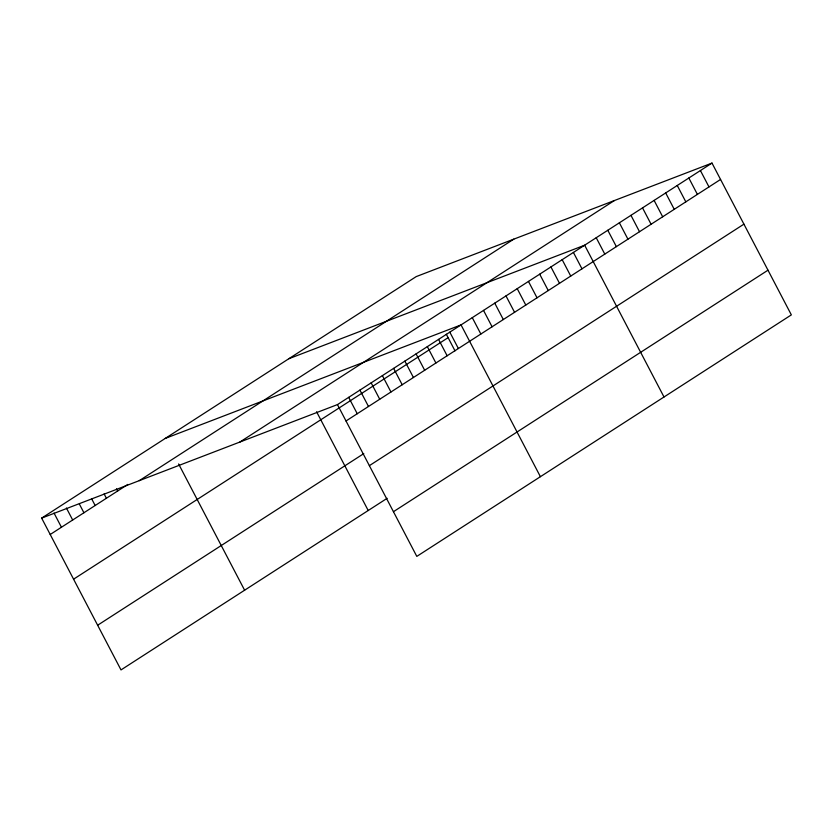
<?xml version="1.0" encoding="UTF-8"?>
<svg xmlns="http://www.w3.org/2000/svg" width="833" height="833" viewBox="0 0 833 833"><rect width="100%" height="100%" fill="white"/><g stroke="black" fill="none" stroke-linecap="round" stroke-linejoin="round"><path stroke-width="1.25" d="M41.65 518.116L416.198 276.608L711.996 163.081L791.35 314.884L416.802 556.392L337.448 404.599L41.65 518.116L121.004 669.919L387.147 498.301M50.209 534.494L127.845 484.431M139.267 480.662L513.805 239.144M239.831 442.063L614.379 200.545M337.448 404.599L711.996 163.081M73.575 579.185L448.112 337.667M346.007 420.977L720.555 179.459M97.648 625.229L363.782 453.61M369.373 465.657L743.921 224.15M393.447 511.701L767.984 270.194M288.853 358.721L584.651 245.204L664.005 396.997M165.246 438.418L461.045 324.901L540.409 476.695M700.418 170.546L708.977 186.925M688.839 178.012L697.398 194.391M677.26 185.478L685.819 201.857M665.682 192.944L674.251 209.322M654.113 200.409L662.672 216.788M642.535 207.875L651.094 224.254M630.956 215.341L639.515 231.72M619.377 222.807L627.936 239.186M607.798 230.272L616.368 246.641M596.23 237.738L604.789 254.107M573.416 252.441L581.975 268.82M562.181 259.688L570.74 276.067M550.936 266.935L559.505 283.314M539.701 274.182L548.26 290.561M528.466 281.429L537.025 297.798M517.231 288.676L525.79 305.045M505.995 295.913L514.555 312.292M494.76 303.16L503.319 319.539M483.525 310.407L492.084 326.786M472.29 317.654L480.849 334.033M449.81 332.148L458.379 348.517M446.321 334.231L454.995 350.828M438.575 339.385L447.134 355.764M427.339 346.632L435.898 363.011M416.104 353.879L424.663 370.258M404.869 361.126L413.428 377.505M393.634 368.373L402.193 384.742M382.399 375.621L390.958 391.989M371.164 382.857L379.723 399.236M359.918 390.104L368.488 406.483M348.683 397.351L357.242 413.73M316.582 411.762L368.207 510.514M178.606 463.96L244.61 590.212M116.485 488.836L117.63 491.022M104.115 493.907L106.395 498.269M91.734 498.967L95.16 505.516M79.354 504.027L83.925 512.764M66.401 507.995L72.679 520M54.03 513.055L61.444 527.247"/></g></svg>
